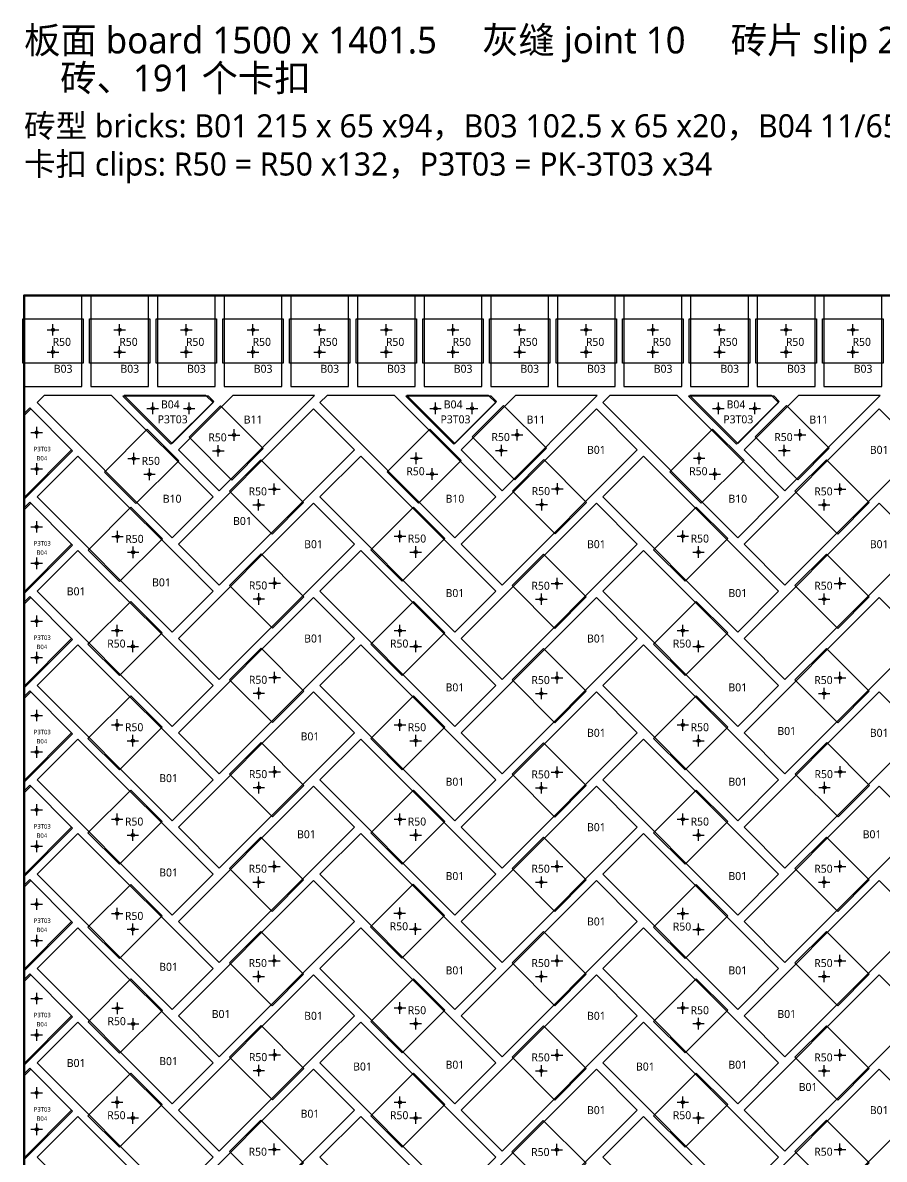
# Model space of a CAD drawing. Header units: millimetres. Extents: x -190 to 7814, y -8996 to 208.
# Drawn here: x 5144 to 6113, y -3407 to -2129 of the extents above; entities that cross this region are included whole.
import ezdxf
from ezdxf.enums import TextEntityAlignment as Align

# ---------------------------------------------------------------- set-up
doc = ezdxf.new("R2010")
doc.units = ezdxf.units.MM
for name, color, linetype in [('BOARD', 7, 'Continuous'), ('P3_CLIP_PK_3T03', 34, 'Continuous'), ('P3_CLIP_R50', 3, 'Continuous'), ('P3_HOLE', 1, 'Continuous'), ('P3_SLIP', 7, 'Continuous'), ('P3_TXT_B', 7, 'Continuous'), ('TITLE', 7, 'Continuous')]:
    doc.layers.add(name, color=color, linetype=linetype)
doc.styles.add('CN', font='msyh.ttc')

msp = doc.modelspace()

# ---------------------------------------------------------------- linework, layer by layer
at = {"layer": 'BOARD', "lineweight": 50}
msp.add_lwpolyline([(5145, -3837.5), (6645, -3837.5), (6645, -2436), (5145, -2436)], close=True, dxfattribs=at)
at = {"layer": 'P3_CLIP_PK_3T03'}
for points in [[(5352.4, -2549.28), (5256.23, -2549.29), (5310.3, -2603.34), (5358.38, -2555.26)], [(5670.59, -2549.28), (5574.43, -2549.28), (5628.49, -2603.34), (5676.57, -2555.26)], [(5988.79, -2549.28), (5892.63, -2549.28), (5946.69, -2603.34), (5994.77, -2555.26)], [(5145.5, -2568.59), (5145.5, -2664.76), (5199.56, -2610.7), (5151.48, -2562.61)], [(5145.5, -2674.66), (5145.5, -2770.82), (5199.56, -2716.76), (5151.48, -2668.68)], [(5145.5, -2780.73), (5145.5, -2876.89), (5199.56, -2822.83), (5151.48, -2774.75)], [(5145.5, -2886.79), (5145.5, -2982.95), (5199.56, -2928.89), (5151.48, -2880.81)], [(5145.5, -2992.86), (5145.5, -3089.02), (5199.56, -3034.96), (5151.48, -2986.88)], [(5145.5, -3098.93), (5145.5, -3195.09), (5199.56, -3141.03), (5151.48, -3092.95)], [(5145.5, -3204.99), (5145.5, -3301.15), (5199.56, -3247.09), (5151.48, -3199.01)], [(5145.5, -3311.06), (5145.5, -3407.22), (5199.56, -3353.16), (5151.48, -3305.08)]]:
    msp.add_lwpolyline(points, close=True, dxfattribs=at)
at = {"layer": 'P3_CLIP_R50'}
for points in [[(5143.5, -2512.25), (5143.5, -2462.25), (5211.5, -2462.25), (5211.5, -2512.25)], [(5218.5, -2512.25), (5218.5, -2462.25), (5286.5, -2462.25), (5286.5, -2512.25)], [(5293.5, -2512.25), (5293.5, -2462.25), (5361.5, -2462.25), (5361.5, -2512.25)], [(5368.5, -2512.25), (5368.5, -2462.25), (5436.5, -2462.25), (5436.5, -2512.25)], [(5443.5, -2512.25), (5443.5, -2462.25), (5511.5, -2462.25), (5511.5, -2512.25)], [(5518.5, -2512.25), (5518.5, -2462.25), (5586.5, -2462.25), (5586.5, -2512.25)], [(5593.5, -2512.25), (5593.5, -2462.25), (5661.5, -2462.25), (5661.5, -2512.25)], [(5668.5, -2512.25), (5668.5, -2462.25), (5736.5, -2462.25), (5736.5, -2512.25)], [(5743.5, -2512.25), (5743.5, -2462.25), (5811.5, -2462.25), (5811.5, -2512.25)], [(5818.5, -2512.25), (5818.5, -2462.25), (5886.5, -2462.25), (5886.5, -2512.25)], [(5893.5, -2512.25), (5893.5, -2462.25), (5961.5, -2462.25), (5961.5, -2512.25)], [(5968.5, -2512.25), (5968.5, -2462.25), (6036.5, -2462.25), (6036.5, -2512.25)], [(6043.5, -2512.25), (6043.5, -2462.25), (6111.5, -2462.25), (6111.5, -2512.25)], [(5414.13, -2608.26), (5378.78, -2643.62), (5330.69, -2595.53), (5366.05, -2560.18)], [(5732.65, -2607.94), (5697.29, -2643.3), (5649.21, -2595.22), (5684.56, -2559.86)], [(6050.84, -2607.94), (6015.49, -2643.3), (5967.41, -2595.22), (6002.76, -2559.86)], [(5319.01, -2621.96), (5283.66, -2586.6), (5235.57, -2634.69), (5270.93, -2670.04)], [(5636.89, -2621.64), (5601.54, -2586.29), (5553.45, -2634.37), (5588.81, -2669.73)], [(5955.09, -2621.64), (5919.73, -2586.29), (5871.65, -2634.37), (5907.01, -2669.73)], [(5459.42, -2669.03), (5424.07, -2704.39), (5375.98, -2656.31), (5411.34, -2620.95)], [(5777.94, -2668.72), (5742.58, -2704.07), (5694.5, -2655.99), (5729.85, -2620.63)], [(6095.82, -2669.03), (6060.46, -2704.39), (6012.38, -2656.3), (6047.73, -2620.95)], [(5300.64, -2709.66), (5265.28, -2674.3), (5217.2, -2722.38), (5252.56, -2757.74)], [(5618.52, -2709.34), (5583.17, -2673.98), (5535.08, -2722.07), (5570.44, -2757.42)], [(5936.72, -2709.34), (5901.36, -2673.98), (5853.28, -2722.07), (5888.64, -2757.42)], [(5459.74, -2774.78), (5424.38, -2810.14), (5376.3, -2762.06), (5411.66, -2726.7)], [(5777.62, -2775.1), (5742.27, -2810.46), (5694.18, -2762.37), (5729.54, -2727.02)], [(6095.82, -2775.1), (6060.46, -2810.45), (6012.38, -2762.37), (6047.73, -2727.02)], [(5300.32, -2815.4), (5264.97, -2780.05), (5216.89, -2828.13), (5252.24, -2863.49)], [(5618.52, -2815.4), (5583.17, -2780.05), (5535.08, -2828.13), (5570.44, -2863.49)], [(5936.72, -2815.4), (5901.36, -2780.05), (5853.28, -2828.13), (5888.64, -2863.49)], [(5459.74, -2880.85), (5424.38, -2916.21), (5376.3, -2868.12), (5411.66, -2832.77)], [(5777.62, -2881.17), (5742.27, -2916.52), (5694.18, -2868.44), (5729.54, -2833.08)], [(6095.82, -2881.17), (6060.46, -2916.52), (6012.38, -2868.44), (6047.73, -2833.08)], [(5300.32, -2921.47), (5264.97, -2886.12), (5216.89, -2934.2), (5252.24, -2969.55)], [(5618.52, -2921.47), (5583.17, -2886.12), (5535.08, -2934.2), (5570.44, -2969.55)], [(5936.72, -2921.47), (5901.36, -2886.12), (5853.28, -2934.2), (5888.64, -2969.55)], [(5459.74, -2986.91), (5424.38, -3022.27), (5376.3, -2974.19), (5411.66, -2938.83)], [(5777.62, -2987.23), (5742.26, -3022.59), (5694.18, -2974.5), (5729.54, -2939.15)], [(6096.13, -2986.91), (6060.78, -3022.27), (6012.69, -2974.19), (6048.05, -2938.83)], [(5300.32, -3027.54), (5264.97, -2992.18), (5216.88, -3040.27), (5252.24, -3075.62)], [(5618.52, -3027.54), (5583.17, -2992.18), (5535.08, -3040.27), (5570.44, -3075.62)], [(5936.72, -3027.54), (5901.36, -2992.18), (5853.28, -3040.27), (5888.64, -3075.62)], [(5459.42, -3093.3), (5424.07, -3128.65), (5375.99, -3080.57), (5411.34, -3045.22)], [(5777.62, -3093.3), (5742.27, -3128.65), (5694.18, -3080.57), (5729.54, -3045.22)], [(6095.82, -3093.3), (6060.46, -3128.65), (6012.38, -3080.57), (6047.73, -3045.21)], [(5300.32, -3133.6), (5264.97, -3098.25), (5216.89, -3146.33), (5252.24, -3181.68)], [(5618.21, -3133.29), (5582.85, -3097.93), (5534.77, -3146.01), (5570.12, -3181.37)], [(5936.72, -3133.6), (5901.36, -3098.25), (5853.28, -3146.33), (5888.64, -3181.69)], [(5459.42, -3199.36), (5424.07, -3234.72), (5375.98, -3186.64), (5411.34, -3151.28)], [(5777.62, -3199.36), (5742.27, -3234.72), (5694.18, -3186.64), (5729.54, -3151.28)], [(6095.82, -3199.36), (6060.46, -3234.72), (6012.38, -3186.64), (6047.73, -3151.28)], [(5300.64, -3239.99), (5265.28, -3204.63), (5217.2, -3252.71), (5252.56, -3288.07)], [(5618.52, -3239.67), (5583.17, -3204.31), (5535.08, -3252.4), (5570.44, -3287.75)], [(5936.72, -3239.67), (5901.36, -3204.31), (5853.28, -3252.4), (5888.64, -3287.75)], [(5459.74, -3305.11), (5424.38, -3340.47), (5376.3, -3292.39), (5411.66, -3257.03)], [(5777.62, -3305.43), (5742.27, -3340.79), (5694.18, -3292.7), (5729.54, -3257.35)], [(6095.82, -3305.43), (6060.46, -3340.78), (6012.38, -3292.7), (6047.73, -3257.35)], [(5300.32, -3345.73), (5264.97, -3310.38), (5216.89, -3358.46), (5252.24, -3393.82)], [(5618.52, -3345.73), (5583.17, -3310.38), (5535.08, -3358.46), (5570.44, -3393.82)], [(5936.72, -3345.73), (5901.36, -3310.38), (5853.28, -3358.46), (5888.64, -3393.82)], [(5459.42, -3411.5), (5424.07, -3446.85), (5375.99, -3398.77), (5411.34, -3363.42)], [(5777.31, -3411.81), (5741.95, -3447.17), (5693.87, -3399.09), (5729.22, -3363.73)], [(6095.82, -3411.5), (6060.46, -3446.85), (6012.38, -3398.77), (6047.74, -3363.41)]]:
    msp.add_lwpolyline(points, close=True, dxfattribs=at)
at = {"layer": 'P3_HOLE'}
for p, q in [((5171, -2474.75), (5184, -2474.75)), ((5177.5, -2481.25), (5177.5, -2468.25)), ((5246, -2474.75), (5259, -2474.75)), ((5252.5, -2481.25), (5252.5, -2468.25)), ((5321, -2474.75), (5334, -2474.75)), ((5327.5, -2481.25), (5327.5, -2468.25)), ((5396, -2474.75), (5409, -2474.75)), ((5402.5, -2481.25), (5402.5, -2468.25)), ((5471, -2474.75), (5484, -2474.75)), ((5477.5, -2481.25), (5477.5, -2468.25)), ((5546, -2474.75), (5559, -2474.75)), ((5552.5, -2481.25), (5552.5, -2468.25)), ((5621, -2474.75), (5634, -2474.75)), ((5627.5, -2481.25), (5627.5, -2468.25)), ((5696, -2474.75), (5709, -2474.75)), ((5702.5, -2481.25), (5702.5, -2468.25)), ((5771, -2474.75), (5784, -2474.75)), ((5777.5, -2481.25), (5777.5, -2468.25)), ((5846, -2474.75), (5859, -2474.75)), ((5852.5, -2481.25), (5852.5, -2468.25)), ((5921, -2474.75), (5934, -2474.75)), ((5927.5, -2481.25), (5927.5, -2468.25)), ((5996, -2474.75), (6009, -2474.75)), ((6002.5, -2481.25), (6002.5, -2468.25)), ((6071, -2474.75), (6084, -2474.75)), ((6077.5, -2481.25), (6077.5, -2468.25)), ((5171, -2499.75), (5184, -2499.75)), ((5177.5, -2506.25), (5177.5, -2493.25)), ((5246, -2499.75), (5259, -2499.75)), ((5252.5, -2506.25), (5252.5, -2493.25)), ((5321, -2499.75), (5334, -2499.75)), ((5327.5, -2506.25), (5327.5, -2493.25)), ((5396, -2499.75), (5409, -2499.75)), ((5402.5, -2506.25), (5402.5, -2493.25)), ((5471, -2499.75), (5484, -2499.75)), ((5477.5, -2506.25), (5477.5, -2493.25)), ((5546, -2499.75), (5559, -2499.75)), ((5552.5, -2506.25), (5552.5, -2493.25)), ((5621, -2499.75), (5634, -2499.75)), ((5627.5, -2506.25), (5627.5, -2493.25)), ((5696, -2499.75), (5709, -2499.75)), ((5702.5, -2506.25), (5702.5, -2493.25)), ((5771, -2499.75), (5784, -2499.75)), ((5777.5, -2506.25), (5777.5, -2493.25)), ((5846, -2499.75), (5859, -2499.75)), ((5852.5, -2506.25), (5852.5, -2493.25)), ((5921, -2499.75), (5934, -2499.75)), ((5927.5, -2506.25), (5927.5, -2493.25)), ((5996, -2499.75), (6009, -2499.75)), ((6002.5, -2506.25), (6002.5, -2493.25)), ((6071, -2499.75), (6084, -2499.75)), ((6077.5, -2506.25), (6077.5, -2493.25)), ((5283.29, -2563.04), (5296.29, -2563.04)), ((5289.79, -2569.54), (5289.79, -2556.54)), ((5324.3, -2563.04), (5337.3, -2563.04)), ((5330.8, -2569.54), (5330.8, -2556.54)), ((5601.48, -2563.03), (5614.48, -2563.03)), ((5607.98, -2569.53), (5607.98, -2556.53)), ((5642.49, -2563.03), (5655.49, -2563.03)), ((5648.99, -2569.53), (5648.99, -2556.53)), ((5919.68, -2563.03), (5932.68, -2563.03)), ((5926.18, -2569.53), (5926.18, -2556.53)), ((5960.69, -2563.03), (5973.69, -2563.03)), ((5967.19, -2569.53), (5967.19, -2556.53)), ((5152.76, -2590.19), (5165.76, -2590.19)), ((5159.26, -2596.69), (5159.26, -2583.69)), ((5374.75, -2593.06), (5387.75, -2593.06)), ((5381.25, -2599.56), (5381.25, -2586.56)), ((5693.27, -2592.74), (5706.27, -2592.74)), ((5699.77, -2599.24), (5699.77, -2586.24)), ((6011.47, -2592.74), (6024.47, -2592.74)), ((6017.97, -2599.24), (6017.97, -2586.24)), ((5363.57, -2617.24), (5363.57, -2604.24)), ((5682.09, -2616.92), (5682.09, -2603.92)), ((6000.28, -2616.92), (6000.28, -2603.92)), ((5261.95, -2619.48), (5274.95, -2619.48)), ((5268.45, -2625.98), (5268.45, -2612.98)), ((5357.07, -2610.74), (5370.07, -2610.74)), ((5579.83, -2619.17), (5592.83, -2619.17)), ((5586.33, -2625.67), (5586.33, -2612.67)), ((5675.59, -2610.42), (5688.59, -2610.42)), ((5898.03, -2619.17), (5911.03, -2619.17)), ((5904.53, -2625.67), (5904.53, -2612.67)), ((5993.78, -2610.42), (6006.78, -2610.42)), ((5152.75, -2631.2), (5165.75, -2631.2)), ((5159.25, -2637.7), (5159.25, -2624.7)), ((5286.13, -2643.66), (5286.13, -2630.66)), ((5604.01, -2643.35), (5604.01, -2630.35)), ((5922.21, -2643.35), (5922.21, -2630.35)), ((5279.63, -2637.16), (5292.63, -2637.16)), ((5597.51, -2636.85), (5610.51, -2636.85)), ((5915.71, -2636.85), (5928.71, -2636.85)), ((5420.04, -2653.83), (5433.04, -2653.83)), ((5426.54, -2660.33), (5426.54, -2647.33)), ((5738.56, -2653.51), (5751.56, -2653.51)), ((5745.06, -2660.01), (5745.06, -2647.01)), ((6056.44, -2653.83), (6069.44, -2653.83)), ((6062.94, -2660.33), (6062.94, -2647.33)), ((5408.86, -2678.01), (5408.86, -2665.01)), ((5727.38, -2677.69), (5727.38, -2664.69)), ((6045.26, -2678.01), (6045.26, -2665.01)), ((5402.36, -2671.51), (5415.36, -2671.51)), ((5720.88, -2671.19), (5733.88, -2671.19)), ((6038.76, -2671.51), (6051.76, -2671.51)), ((5152.75, -2696.26), (5165.75, -2696.26)), ((5159.25, -2702.76), (5159.25, -2689.76)), ((5243.58, -2707.18), (5256.58, -2707.18)), ((5250.08, -2713.68), (5250.08, -2700.68)), ((5561.46, -2706.86), (5574.46, -2706.86)), ((5567.96, -2713.36), (5567.96, -2700.36)), ((5879.66, -2706.86), (5892.66, -2706.86)), ((5886.16, -2713.36), (5886.16, -2700.36)), ((5267.76, -2731.36), (5267.76, -2718.36)), ((5585.64, -2731.04), (5585.64, -2718.04)), ((5903.84, -2731.04), (5903.84, -2718.04)), ((5159.25, -2743.77), (5159.25, -2730.77)), ((5261.26, -2724.86), (5274.26, -2724.86)), ((5579.14, -2724.54), (5592.14, -2724.54)), ((5897.34, -2724.54), (5910.34, -2724.54)), ((5152.75, -2737.27), (5165.75, -2737.27)), ((5420.36, -2759.58), (5433.36, -2759.58)), ((5426.86, -2766.08), (5426.86, -2753.08)), ((5738.24, -2759.9), (5751.24, -2759.9)), ((5744.74, -2766.4), (5744.74, -2753.4)), ((6056.43, -2759.89), (6069.43, -2759.89)), ((6062.93, -2766.39), (6062.93, -2753.39)), ((5409.18, -2783.76), (5409.18, -2770.76)), ((5727.06, -2784.08), (5727.06, -2771.08)), ((6045.26, -2784.08), (6045.26, -2771.08)), ((5402.68, -2777.26), (5415.68, -2777.26)), ((5720.56, -2777.58), (5733.56, -2777.58)), ((6038.76, -2777.58), (6051.76, -2777.58)), ((5159.25, -2808.83), (5159.25, -2795.83)), ((5152.75, -2802.33), (5165.75, -2802.33)), ((5249.77, -2819.43), (5249.77, -2806.43)), ((5567.96, -2819.43), (5567.96, -2806.43)), ((5886.16, -2819.43), (5886.16, -2806.43)), ((5243.27, -2812.93), (5256.27, -2812.93)), ((5267.44, -2837.11), (5267.44, -2824.11)), ((5561.46, -2812.93), (5574.46, -2812.93)), ((5585.64, -2837.11), (5585.64, -2824.11)), ((5879.66, -2812.93), (5892.66, -2812.93)), ((5903.84, -2837.11), (5903.84, -2824.11)), ((5159.25, -2849.84), (5159.25, -2836.84)), ((5260.94, -2830.61), (5273.94, -2830.61)), ((5579.14, -2830.61), (5592.14, -2830.61)), ((5897.34, -2830.61), (5910.34, -2830.61)), ((5152.75, -2843.34), (5165.75, -2843.34)), ((5426.86, -2872.15), (5426.86, -2859.15)), ((5744.74, -2872.46), (5744.74, -2859.46)), ((6062.94, -2872.46), (6062.94, -2859.46)), ((5420.36, -2865.65), (5433.36, -2865.65)), ((5738.24, -2865.96), (5751.24, -2865.96)), ((6056.44, -2865.96), (6069.44, -2865.96)), ((5402.68, -2883.33), (5415.68, -2883.33)), ((5409.18, -2889.83), (5409.18, -2876.83)), ((5720.56, -2883.64), (5733.56, -2883.64)), ((5727.06, -2890.14), (5727.06, -2877.14)), ((6038.76, -2883.64), (6051.76, -2883.64)), ((6045.26, -2890.14), (6045.26, -2877.14)), ((5152.75, -2908.39), (5165.75, -2908.39)), ((5159.25, -2914.89), (5159.25, -2901.89)), ((5249.77, -2925.5), (5249.77, -2912.5)), ((5567.96, -2925.5), (5567.96, -2912.5)), ((5886.16, -2925.5), (5886.16, -2912.5)), ((5243.27, -2919), (5256.27, -2919)), ((5561.46, -2919), (5574.46, -2919)), ((5879.66, -2919), (5892.66, -2919)), ((5260.94, -2936.67), (5273.94, -2936.67)), ((5267.44, -2943.17), (5267.44, -2930.17)), ((5579.14, -2936.67), (5592.14, -2936.67)), ((5585.64, -2943.17), (5585.64, -2930.17)), ((5897.34, -2936.67), (5910.34, -2936.67)), ((5903.84, -2943.17), (5903.84, -2930.17)), ((5152.75, -2949.4), (5165.75, -2949.4)), ((5159.25, -2955.9), (5159.25, -2942.9)), ((5420.36, -2971.71), (5433.36, -2971.71)), ((5426.86, -2978.21), (5426.86, -2965.21)), ((5738.24, -2972.03), (5751.24, -2972.03)), ((5744.74, -2978.53), (5744.74, -2965.53)), ((6056.75, -2971.71), (6069.75, -2971.71)), ((6063.25, -2978.21), (6063.25, -2965.21)), ((5402.68, -2989.39), (5415.68, -2989.39)), ((5409.18, -2995.89), (5409.18, -2982.89)), ((5720.56, -2989.71), (5733.56, -2989.71)), ((5727.06, -2996.21), (5727.06, -2983.21)), ((6039.07, -2989.39), (6052.07, -2989.39)), ((6045.57, -2995.89), (6045.57, -2982.89)), ((5152.75, -3014.46), (5165.75, -3014.46)), ((5159.25, -3020.96), (5159.25, -3007.96)), ((5243.26, -3025.06), (5256.26, -3025.06)), ((5249.76, -3031.56), (5249.76, -3018.56)), ((5561.46, -3025.06), (5574.46, -3025.06)), ((5567.96, -3031.56), (5567.96, -3018.56)), ((5879.66, -3025.06), (5892.66, -3025.06)), ((5886.16, -3031.56), (5886.16, -3018.56)), ((5267.44, -3049.24), (5267.44, -3036.24)), ((5585.64, -3049.24), (5585.64, -3036.24)), ((5903.84, -3049.24), (5903.84, -3036.24)), ((5159.25, -3061.97), (5159.25, -3048.97)), ((5260.94, -3042.74), (5273.94, -3042.74)), ((5579.14, -3042.74), (5592.14, -3042.74)), ((5897.34, -3042.74), (5910.34, -3042.74)), ((5152.75, -3055.47), (5165.75, -3055.47)), ((5420.04, -3078.1), (5433.04, -3078.1)), ((5426.54, -3084.6), (5426.54, -3071.6)), ((5738.24, -3078.09), (5751.24, -3078.09)), ((5744.74, -3084.59), (5744.74, -3071.59)), ((6056.44, -3078.09), (6069.44, -3078.09)), ((6062.94, -3084.59), (6062.94, -3071.59)), ((5408.87, -3102.27), (5408.87, -3089.27)), ((5727.07, -3102.28), (5727.07, -3089.28)), ((6045.26, -3102.27), (6045.26, -3089.27)), ((5402.37, -3095.77), (5415.37, -3095.77)), ((5720.57, -3095.78), (5733.57, -3095.78)), ((6038.76, -3095.77), (6051.76, -3095.77)), ((5159.25, -3127.03), (5159.25, -3114.03)), ((5152.75, -3120.53), (5165.75, -3120.53)), ((5249.77, -3137.63), (5249.77, -3124.63)), ((5561.15, -3130.81), (5574.15, -3130.81)), ((5567.65, -3137.31), (5567.65, -3124.31)), ((5886.16, -3137.63), (5886.16, -3124.63)), ((5243.27, -3131.13), (5256.27, -3131.13)), ((5267.44, -3155.3), (5267.44, -3142.3)), ((5585.33, -3154.99), (5585.33, -3141.99)), ((5879.66, -3131.13), (5892.66, -3131.13)), ((5903.84, -3155.31), (5903.84, -3142.31)), ((5159.25, -3168.04), (5159.25, -3155.04)), ((5260.94, -3148.8), (5273.94, -3148.8)), ((5578.83, -3148.49), (5591.83, -3148.49)), ((5897.34, -3148.81), (5910.34, -3148.81)), ((5152.75, -3161.54), (5165.75, -3161.54)), ((5426.54, -3190.66), (5426.54, -3177.66)), ((5744.74, -3190.66), (5744.74, -3177.66)), ((6062.94, -3190.66), (6062.94, -3177.66)), ((5420.04, -3184.16), (5433.04, -3184.16)), ((5738.24, -3184.16), (5751.24, -3184.16)), ((6056.44, -3184.16), (6069.44, -3184.16)), ((5402.36, -3201.84), (5415.36, -3201.84)), ((5408.86, -3208.34), (5408.86, -3195.34)), ((5720.56, -3201.84), (5733.56, -3201.84)), ((5727.06, -3208.34), (5727.06, -3195.34)), ((6038.76, -3201.84), (6051.76, -3201.84)), ((6045.26, -3208.34), (6045.26, -3195.34)), ((5159.25, -3233.09), (5159.25, -3220.09)), ((5152.75, -3226.59), (5165.75, -3226.59)), ((5250.08, -3244.01), (5250.08, -3231.01)), ((5567.96, -3243.69), (5567.96, -3230.69)), ((5886.16, -3243.69), (5886.16, -3230.69)), ((5243.58, -3237.51), (5256.58, -3237.51)), ((5561.46, -3237.19), (5574.46, -3237.19)), ((5879.66, -3237.19), (5892.66, -3237.19)), ((5261.26, -3255.19), (5274.26, -3255.19)), ((5267.76, -3261.69), (5267.76, -3248.69)), ((5579.14, -3254.87), (5592.14, -3254.87)), ((5585.64, -3261.37), (5585.64, -3248.37)), ((5897.34, -3254.87), (5910.34, -3254.87)), ((5903.84, -3261.37), (5903.84, -3248.37)), ((5152.75, -3267.6), (5165.75, -3267.6)), ((5159.25, -3274.1), (5159.25, -3261.1)), ((5426.86, -3296.41), (5426.86, -3283.41)), ((5744.74, -3296.73), (5744.74, -3283.73)), ((6062.93, -3296.72), (6062.93, -3283.72)), ((5420.36, -3289.91), (5433.36, -3289.91)), ((5738.24, -3290.23), (5751.24, -3290.23)), ((6056.43, -3290.22), (6069.43, -3290.22)), ((5402.68, -3307.59), (5415.68, -3307.59)), ((5409.18, -3314.09), (5409.18, -3301.09)), ((5720.56, -3307.91), (5733.56, -3307.91)), ((5727.06, -3314.41), (5727.06, -3301.41)), ((6038.76, -3307.91), (6051.76, -3307.91)), ((6045.26, -3314.41), (6045.26, -3301.41)), ((5152.75, -3332.66), (5165.75, -3332.66)), ((5159.25, -3339.16), (5159.25, -3326.16)), ((5243.27, -3343.26), (5256.27, -3343.26)), ((5249.77, -3349.76), (5249.77, -3336.76)), ((5561.46, -3343.26), (5574.46, -3343.26)), ((5567.96, -3349.76), (5567.96, -3336.76)), ((5879.66, -3343.26), (5892.66, -3343.26)), ((5886.16, -3349.76), (5886.16, -3336.76)), ((5267.44, -3367.44), (5267.44, -3354.44)), ((5585.64, -3367.44), (5585.64, -3354.44)), ((5903.84, -3367.44), (5903.84, -3354.44)), ((5152.75, -3373.67), (5165.75, -3373.67)), ((5159.25, -3380.17), (5159.25, -3367.17)), ((5260.94, -3360.94), (5273.94, -3360.94)), ((5579.14, -3360.94), (5592.14, -3360.94)), ((5897.34, -3360.94), (5910.34, -3360.94)), ((5420.04, -3396.3), (5433.04, -3396.3)), ((5426.54, -3402.8), (5426.54, -3389.8)), ((5737.93, -3396.61), (5750.93, -3396.61)), ((5744.43, -3403.11), (5744.43, -3390.11)), ((6056.44, -3396.29), (6069.44, -3396.29)), ((6062.94, -3402.79), (6062.94, -3389.79))]:
    msp.add_line(p, q, dxfattribs=at)
for centre in [(5177.5, -2474.75), (5252.5, -2474.75), (5327.5, -2474.75), (5402.5, -2474.75), (5477.5, -2474.75), (5552.5, -2474.75), (5627.5, -2474.75), (5702.5, -2474.75), (5777.5, -2474.75), (5852.5, -2474.75), (5927.5, -2474.75), (6002.5, -2474.75), (6077.5, -2474.75), (5177.5, -2499.75), (5252.5, -2499.75), (5327.5, -2499.75), (5402.5, -2499.75), (5477.5, -2499.75), (5552.5, -2499.75), (5627.5, -2499.75), (5702.5, -2499.75), (5777.5, -2499.75), (5852.5, -2499.75), (5927.5, -2499.75), (6002.5, -2499.75), (6077.5, -2499.75), (5289.79, -2563.04), (5330.8, -2563.04), (5607.98, -2563.03), (5648.99, -2563.03), (5926.18, -2563.03), (5967.19, -2563.03), (5159.26, -2590.19), (5381.25, -2593.06), (5699.77, -2592.74), (6017.97, -2592.74), (5268.45, -2619.48), (5363.57, -2610.74), (5586.33, -2619.17), (5682.09, -2610.42), (5904.53, -2619.17), (6000.28, -2610.42), (5159.25, -2631.2), (5286.13, -2637.16), (5604.01, -2636.85), (5922.21, -2636.85), (5426.54, -2653.83), (5745.06, -2653.51), (6062.94, -2653.83), (5408.86, -2671.51), (5727.38, -2671.19), (6045.26, -2671.51), (5159.25, -2696.26), (5250.08, -2707.18), (5567.96, -2706.86), (5886.16, -2706.86), (5267.76, -2724.86), (5585.64, -2724.54), (5903.84, -2724.54), (5159.25, -2737.27), (5426.86, -2759.58), (5744.74, -2759.9), (6062.93, -2759.89), (5409.18, -2777.26), (5727.06, -2777.58), (6045.26, -2777.58), (5159.25, -2802.33), (5249.77, -2812.93), (5567.96, -2812.93), (5886.16, -2812.93), (5267.44, -2830.61), (5585.64, -2830.61), (5903.84, -2830.61), (5159.25, -2843.34), (5426.86, -2865.65), (5744.74, -2865.96), (6062.94, -2865.96), (5409.18, -2883.33), (5727.06, -2883.64), (6045.26, -2883.64), (5159.25, -2908.39), (5249.77, -2919), (5567.96, -2919), (5886.16, -2919), (5267.44, -2936.67), (5585.64, -2936.67), (5903.84, -2936.67), (5159.25, -2949.4), (5426.86, -2971.71), (5744.74, -2972.03), (6063.25, -2971.71), (5409.18, -2989.39), (5727.06, -2989.71), (6045.57, -2989.39), (5159.25, -3014.46), (5249.76, -3025.06), (5567.96, -3025.06), (5886.16, -3025.06), (5267.44, -3042.74), (5585.64, -3042.74), (5903.84, -3042.74), (5159.25, -3055.47), (5426.54, -3078.1), (5744.74, -3078.09), (6062.94, -3078.09), (5408.87, -3095.77), (5727.07, -3095.78), (6045.26, -3095.77), (5159.25, -3120.53), (5249.77, -3131.13), (5567.65, -3130.81), (5886.16, -3131.13), (5267.44, -3148.8), (5585.33, -3148.49), (5903.84, -3148.81), (5159.25, -3161.54), (5426.54, -3184.16), (5744.74, -3184.16), (6062.94, -3184.16), (5408.86, -3201.84), (5727.06, -3201.84), (6045.26, -3201.84), (5159.25, -3226.59), (5250.08, -3237.51), (5567.96, -3237.19), (5886.16, -3237.19), (5267.76, -3255.19), (5585.64, -3254.87), (5903.84, -3254.87), (5159.25, -3267.6), (5426.86, -3289.91), (5744.74, -3290.23), (6062.93, -3290.22), (5409.18, -3307.59), (5727.06, -3307.91), (6045.26, -3307.91), (5159.25, -3332.66), (5249.77, -3343.26), (5567.96, -3343.26), (5886.16, -3343.26), (5267.44, -3360.94), (5585.64, -3360.94), (5903.84, -3360.94), (5159.25, -3373.67), (5426.54, -3396.3), (5744.43, -3396.61), (6062.94, -3396.29)]:
    msp.add_circle(centre, 1.75, dxfattribs=at)
at = {"layer": 'P3_SLIP'}
for points in [[(5145, -2538.5), (5210, -2538.5), (5210, -2436), (5145, -2436)], [(5220, -2538.5), (5285, -2538.5), (5285, -2436), (5220, -2436)], [(5295, -2538.5), (5360, -2538.5), (5360, -2436), (5295, -2436)], [(5370, -2538.5), (5435, -2538.5), (5435, -2436), (5370, -2436)], [(5445, -2538.5), (5510, -2538.5), (5510, -2436), (5445, -2436)], [(5520, -2538.5), (5585, -2538.5), (5585, -2436), (5520, -2436)], [(5595, -2538.5), (5660, -2538.5), (5660, -2436), (5595, -2436)], [(5670, -2538.5), (5735, -2538.5), (5735, -2436), (5670, -2436)], [(5745, -2538.5), (5810, -2538.5), (5810, -2436), (5745, -2436)], [(5820, -2538.5), (5885, -2538.5), (5885, -2436), (5820, -2436)], [(5895, -2538.5), (5960, -2538.5), (5960, -2436), (5895, -2436)], [(5970, -2538.5), (6035, -2538.5), (6035, -2436), (5970, -2436)], [(6045, -2538.5), (6110, -2538.5), (6110, -2436), (6045, -2436)], [(5357.6, -2662.67), (5243.43, -2548.5), (5167.71, -2548.5), (5159.61, -2556.6), (5311.64, -2708.63)], [(5357.6, -2556.6), (5349.49, -2548.5), (5257.57, -2548.5), (5311.64, -2602.57)], [(5471.77, -2548.5), (5379.84, -2548.5), (5318.71, -2609.64), (5364.67, -2655.6)], [(5675.8, -2662.67), (5561.63, -2548.5), (5485.91, -2548.5), (5477.81, -2556.6), (5629.83, -2708.63)], [(5675.8, -2556.6), (5667.69, -2548.5), (5575.77, -2548.5), (5629.83, -2602.57)], [(5789.97, -2548.5), (5698.04, -2548.5), (5636.91, -2609.64), (5682.87, -2655.6)], [(5993.99, -2662.67), (5879.83, -2548.5), (5804.11, -2548.5), (5796.01, -2556.6), (5948.03, -2708.63)], [(5993.99, -2556.6), (5985.89, -2548.5), (5893.97, -2548.5), (5948.03, -2602.57)], [(6108.16, -2548.5), (6016.24, -2548.5), (5955.1, -2609.64), (6001.07, -2655.6)], [(5145, -2663.14), (5198.5, -2609.64), (5152.54, -2563.67), (5145, -2571.21)], [(5516.7, -2609.64), (5470.74, -2563.67), (5318.71, -2715.7), (5364.67, -2761.66)], [(5834.9, -2609.64), (5788.93, -2563.67), (5636.91, -2715.7), (5682.87, -2761.66)], [(6153.09, -2609.64), (6107.13, -2563.67), (5955.1, -2715.7), (6001.07, -2761.66)], [(5357.6, -2768.74), (5205.57, -2616.71), (5159.61, -2662.67), (5311.64, -2814.7)], [(5675.8, -2768.74), (5523.77, -2616.71), (5477.81, -2662.67), (5629.83, -2814.7)], [(5993.99, -2768.74), (5841.97, -2616.71), (5796.01, -2662.67), (5948.03, -2814.7)], [(5145, -2769.2), (5198.5, -2715.7), (5152.54, -2669.74), (5145, -2677.28)], [(5516.7, -2715.7), (5470.74, -2669.74), (5318.71, -2821.77), (5364.67, -2867.73)], [(5834.9, -2715.7), (5788.93, -2669.74), (5636.91, -2821.77), (5682.87, -2867.73)], [(6153.09, -2715.7), (6107.13, -2669.74), (5955.1, -2821.77), (6001.07, -2867.73)], [(5357.6, -2874.8), (5205.57, -2722.77), (5159.61, -2768.74), (5311.64, -2920.76)], [(5675.8, -2874.8), (5523.77, -2722.77), (5477.81, -2768.74), (5629.83, -2920.76)], [(5993.99, -2874.8), (5841.97, -2722.77), (5796.01, -2768.74), (5948.03, -2920.76)], [(5145, -2875.27), (5198.5, -2821.77), (5152.54, -2775.81), (5145, -2783.34)], [(5516.7, -2821.77), (5470.74, -2775.81), (5318.71, -2927.83), (5364.67, -2973.8)], [(5834.9, -2821.77), (5788.93, -2775.81), (5636.91, -2927.83), (5682.87, -2973.8)], [(6153.09, -2821.77), (6107.13, -2775.81), (5955.1, -2927.83), (6001.07, -2973.8)], [(5357.6, -2980.87), (5205.57, -2828.84), (5159.61, -2874.8), (5311.64, -3026.83)], [(5675.8, -2980.87), (5523.77, -2828.84), (5477.81, -2874.8), (5629.83, -3026.83)], [(5993.99, -2980.87), (5841.97, -2828.84), (5796.01, -2874.8), (5948.03, -3026.83)], [(5145, -2981.33), (5198.5, -2927.83), (5152.54, -2881.87), (5145, -2889.41)], [(5516.7, -2927.83), (5470.74, -2881.87), (5318.71, -3033.9), (5364.67, -3079.86)], [(5834.9, -2927.83), (5788.93, -2881.87), (5636.91, -3033.9), (5682.87, -3079.86)], [(6153.09, -2927.83), (6107.13, -2881.87), (5955.1, -3033.9), (6001.07, -3079.86)], [(5357.6, -3086.93), (5205.57, -2934.91), (5159.61, -2980.87), (5311.64, -3132.9)], [(5675.8, -3086.93), (5523.77, -2934.91), (5477.81, -2980.87), (5629.83, -3132.9)], [(5993.99, -3086.93), (5841.97, -2934.91), (5796.01, -2980.87), (5948.03, -3132.9)], [(5145, -3087.4), (5198.5, -3033.9), (5152.54, -2987.94), (5145, -2995.48)], [(5516.7, -3033.9), (5470.74, -2987.94), (5318.71, -3139.97), (5364.67, -3185.93)], [(5834.9, -3033.9), (5788.93, -2987.94), (5636.91, -3139.97), (5682.87, -3185.93)], [(6153.09, -3033.9), (6107.13, -2987.94), (5955.1, -3139.97), (6001.07, -3185.93)], [(5357.6, -3193), (5205.57, -3040.97), (5159.61, -3086.93), (5311.64, -3238.96)], [(5675.8, -3193), (5523.77, -3040.97), (5477.81, -3086.93), (5629.83, -3238.96)], [(5993.99, -3193), (5841.97, -3040.97), (5796.01, -3086.93), (5948.03, -3238.96)], [(5145, -3193.47), (5198.5, -3139.97), (5152.54, -3094.01), (5145, -3101.54)], [(5516.7, -3139.97), (5470.74, -3094.01), (5318.71, -3246.03), (5364.67, -3291.99)], [(5834.9, -3139.97), (5788.93, -3094.01), (5636.91, -3246.03), (5682.87, -3291.99)], [(6153.09, -3139.97), (6107.13, -3094.01), (5955.1, -3246.03), (6001.07, -3291.99)], [(5357.6, -3299.07), (5205.57, -3147.04), (5159.61, -3193), (5311.64, -3345.03)], [(5675.8, -3299.07), (5523.77, -3147.04), (5477.81, -3193), (5629.83, -3345.03)], [(5993.99, -3299.07), (5841.97, -3147.04), (5796.01, -3193), (5948.03, -3345.03)], [(5145, -3299.53), (5198.5, -3246.03), (5152.54, -3200.07), (5145, -3207.61)], [(5516.7, -3246.03), (5470.74, -3200.07), (5318.71, -3352.1), (5364.67, -3398.06)], [(5834.9, -3246.03), (5788.93, -3200.07), (5636.91, -3352.1), (5682.87, -3398.06)], [(6153.09, -3246.03), (6107.13, -3200.07), (5955.1, -3352.1), (6001.07, -3398.06)], [(5357.6, -3405.13), (5205.57, -3253.1), (5159.61, -3299.07), (5311.64, -3451.09)], [(5675.8, -3405.13), (5523.77, -3253.1), (5477.81, -3299.07), (5629.83, -3451.09)], [(5993.99, -3405.13), (5841.97, -3253.1), (5796.01, -3299.07), (5948.03, -3451.09)], [(5145, -3405.6), (5198.5, -3352.1), (5152.54, -3306.14), (5145, -3313.67)], [(5516.7, -3352.1), (5470.74, -3306.14), (5318.71, -3458.17), (5364.67, -3504.13)], [(5834.9, -3352.1), (5788.93, -3306.14), (5636.91, -3458.17), (5682.87, -3504.13)], [(6153.09, -3352.1), (6107.13, -3306.14), (5955.1, -3458.17), (6001.07, -3504.13)], [(5357.6, -3511.2), (5205.57, -3359.17), (5159.61, -3405.13), (5311.64, -3557.16)], [(5675.8, -3511.2), (5523.77, -3359.17), (5477.81, -3405.13), (5629.83, -3557.16)], [(5993.99, -3511.2), (5841.97, -3359.17), (5796.01, -3405.13), (5948.03, -3557.16)]]:
    msp.add_lwpolyline(points, close=True, dxfattribs=at)

# ---------------------------------------------------------------- texts
at = {"layer": 'P3_CLIP_PK_3T03', "style": 'CN'}
for height, p in [(9, (5312.23, -2575.34)), (9, (5630.43, -2575.34)), (9, (5948.63, -2575.34)), (5, (5165.5, -2608.76)), (5, (5165.5, -2714.82)), (5, (5165.5, -2820.89)), (5, (5165.5, -2926.95)), (5, (5165.5, -3033.02)), (5, (5165.5, -3139.09)), (5, (5165.5, -3245.15)), (5, (5165.5, -3351.22))]:
    msp.add_text('P3T03', height=height, dxfattribs=at).set_placement(p, align=Align.MIDDLE_CENTER)
at = {"layer": 'P3_CLIP_R50', "style": 'CN'}
for p in [(5187.5, -2488.25), (5262.5, -2488.25), (5337.5, -2488.25), (5412.5, -2488.25), (5487.5, -2488.25), (5562.5, -2488.25), (5637.5, -2488.25), (5712.5, -2488.25), (5787.5, -2488.25), (5862.5, -2488.25), (5937.5, -2488.25), (6012.5, -2488.25), (6087.5, -2488.25), (5362.69, -2595.62), (5681.21, -2595.3), (5999.41, -2595.3), (5287.57, -2622.04), (5585.45, -2633.73), (5903.65, -2633.73), (5407.98, -2656.39), (5726.5, -2656.07), (6044.38, -2656.39), (5269.2, -2709.74), (5587.08, -2709.42), (5905.28, -2709.42), (5408.3, -2762.14), (5726.18, -2762.46), (6044.38, -2762.45), (5248.89, -2827.49), (5567.08, -2827.49), (5885.28, -2827.49), (5408.3, -2868.21), (5726.18, -2868.52), (6044.38, -2868.52), (5268.89, -2921.55), (5587.08, -2921.55), (5905.28, -2921.55), (5408.3, -2974.27), (5726.18, -2974.59), (6044.69, -2974.27), (5268.88, -3027.62), (5587.08, -3027.62), (5905.28, -3027.62), (5407.99, -3080.65), (5726.18, -3080.65), (6044.38, -3080.65), (5268.89, -3133.68), (5566.77, -3145.37), (5885.28, -3145.69), (5407.98, -3186.72), (5726.18, -3186.72), (6044.38, -3186.72), (5587.08, -3239.75), (5905.28, -3239.75), (5249.2, -3252.07), (5408.3, -3292.47), (5726.18, -3292.79), (6044.38, -3292.78), (5248.89, -3357.82), (5567.08, -3357.82), (5885.28, -3357.82), (5407.99, -3398.85), (5725.87, -3399.17), (6044.38, -3398.85)]:
    msp.add_text('R50', height=9, dxfattribs=at).set_placement(p, align=Align.MIDDLE_CENTER)
at = {"layer": 'P3_TXT_B', "style": 'CN'}
for s, height, p in [('B03', 9, (5189, -2518.5)), ('B03', 9, (5264, -2518.5)), ('B03', 9, (5339, -2518.5)), ('B03', 9, (5414, -2518.5)), ('B03', 9, (5489, -2518.5)), ('B03', 9, (5564, -2518.5)), ('B03', 9, (5639, -2518.5)), ('B03', 9, (5714, -2518.5)), ('B03', 9, (5789, -2518.5)), ('B03', 9, (5864, -2518.5)), ('B03', 9, (5939, -2518.5)), ('B03', 9, (6014, -2518.5)), ('B03', 9, (6089, -2518.5)), ('B04', 9, (5309.57, -2558.57)), ('B04', 9, (5627.77, -2558.57)), ('B04', 9, (5945.97, -2558.57)), ('B11', 9, (5402.71, -2575.6)), ('B11', 9, (5720.91, -2575.6)), ('B11', 9, (6039.1, -2575.6)), ('B01', 9, (5788.91, -2609.66)), ('B01', 9, (6107.1, -2609.66)), ('B04', 5, (5165, -2619.14)), ('B10', 9, (5311.61, -2664.63)), ('B10', 9, (5629.81, -2664.63)), ('B10', 9, (5948.01, -2664.63)), ('B01', 9, (5390.71, -2689.66)), ('B01', 9, (5470.71, -2715.73)), ('B01', 9, (5788.91, -2715.73)), ('B01', 9, (6107.1, -2715.73)), ('B04', 5, (5165, -2725.2)), ('B01', 9, (5299.61, -2758.7)), ('B01', 9, (5203.61, -2768.76)), ('B01', 9, (5629.81, -2770.7)), ('B01', 9, (5948.01, -2770.7)), ('B01', 9, (5470.71, -2821.8)), ('B01', 9, (5788.91, -2821.8)), ('B04', 5, (5165, -2831.27)), ('B01', 9, (5629.81, -2876.76)), ('B01', 9, (5948.01, -2876.76)), ('B01', 9, (5788.91, -2927.86)), ('B01', 9, (6003.1, -2925.8)), ('B01', 9, (6107.1, -2927.86)), ('B04', 5, (5165, -2937.33)), ('B01', 9, (5466.71, -2931.86)), ('B01', 9, (5307.61, -2978.83)), ('B01', 9, (5629.81, -2982.83)), ('B01', 9, (5948.01, -2982.83)), ('B04', 5, (5165, -3043.4)), ('B01', 9, (5462.71, -3041.93)), ('B01', 9, (5788.91, -3033.93)), ('B01', 9, (6099.1, -3041.93)), ('B01', 9, (5307.61, -3084.9)), ('B01', 9, (5629.81, -3088.9)), ('B01', 9, (5948.01, -3088.9)), ('B01', 9, (5788.91, -3139.99)), ('B04', 5, (5165, -3149.47)), ('B01', 9, (5307.61, -3190.96)), ('B01', 9, (5629.81, -3194.96)), ('B01', 9, (5948.01, -3194.96)), ('B01', 9, (5366.71, -3243.99)), ('B01', 9, (5470.71, -3246.06)), ('B01', 9, (5788.91, -3246.06)), ('B01', 9, (6003.1, -3243.99)), ('B04', 5, (5165, -3255.53)), ('B01', 9, (5203.61, -3299.09)), ('B01', 9, (5307.61, -3297.03)), ('B01', 9, (5629.81, -3301.03)), ('B01', 9, (5948.01, -3301.03)), ('B01', 9, (5525.81, -3303.09)), ('B01', 9, (5844.01, -3303.09)), ('B01', 9, (6027.1, -3326.06)), ('B01', 9, (5788.91, -3352.13)), ('B01', 9, (6107.1, -3352.13)), ('B04', 5, (5165, -3361.6)), ('B01', 9, (5466.71, -3356.13))]:
    msp.add_text(s, height=height, dxfattribs=at).set_placement(p, align=Align.MIDDLE_CENTER)
at = {"layer": 'TITLE', "style": 'CN'}
for s, height, p in [('板面 board 1500 x 1401.5     灰缝 joint 10     砖片 slip 215 x 65 x 20     共 166 片砖、166 个卡扣     备料 order +15%: 191 片', 30, (5145, -2172.96)), ('    砖、191 个卡扣', 30, (5145, -2215.56)), ('砖型 bricks: B01 215 x 65 x94，B03 102.5 x 65 x20，B04 11/65/76/92 x34，B10 11/65/76/161/215 x10，B11 65/86/92/151 x8', 26, (5145, -2266.16)), ('卡扣 clips: R50 = R50 x132，P3T03 = PK-3T03 x34', 26, (5145, -2309.08))]:
    msp.add_text(s, height=height, dxfattribs=at).set_placement(p, align=Align.BOTTOM_LEFT)

doc.saveas('drawing.dxf')
